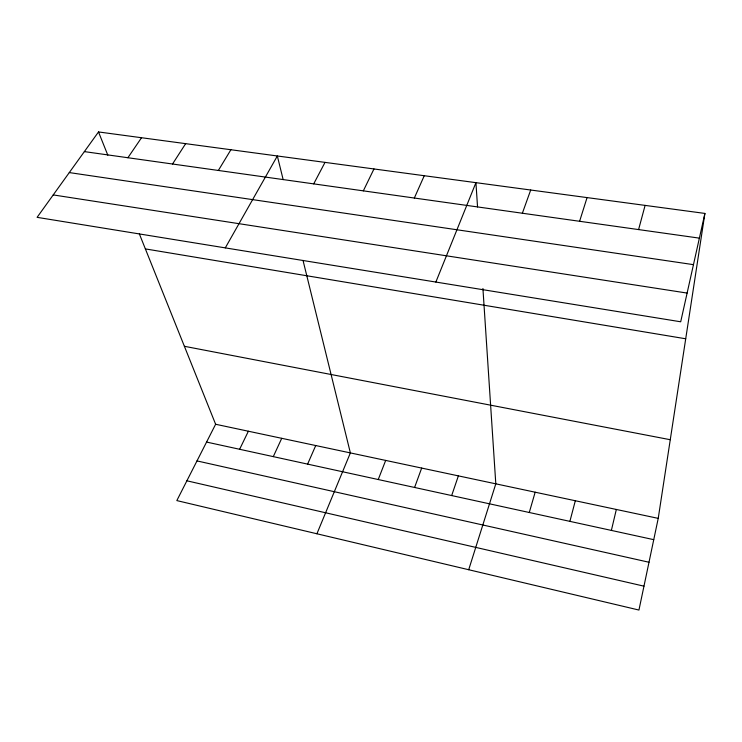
<?xml version="1.0" encoding="UTF-8"?>
<svg xmlns="http://www.w3.org/2000/svg" width="742" height="742" viewBox="0 0 742 742"><rect width="100%" height="100%" fill="white"/><g stroke="black" fill="none" stroke-linecap="round" stroke-linejoin="round"><path stroke-width="1.11" d="M139.338 233.851L215.625 424.257L176.828 500.59L638.945 610.054L658.228 518.37L704.9 213.427L98.51 131.946L37.1 217.341L680.702 321.787L704.9 213.427M611.371 530.419L616.333 509.466M569.893 521.366L575.319 500.748M638.584 229.584L645.104 205.395M529.278 512.499L535.158 492.206M468.703 569.726L495.804 483.84L482.921 288.48M579.604 221.283L587.07 197.595M451.674 495.563L458.38 475.872M522.359 213.232L530.706 190.017M414.592 487.466L421.679 468.072M378.235 479.536L385.682 460.42M435.86 282.053L475.937 182.662L477.542 206.944M316.917 533.767L350.372 452.908L303.024 260.405M307.605 464.121L315.73 445.543M414.333 198.031L424.266 175.715M273.288 456.627L281.737 438.309M363.33 190.861L373.968 168.963M239.62 449.281L248.375 431.223M313.699 183.877L325.015 162.387M225.29 247.884L277.341 155.978L283.156 179.601M218.352 170.456L230.901 149.736M172.534 164.01L185.648 143.66M127.893 157.731L141.527 137.734M84.375 151.609L699.381 238.136M69.294 172.58L693.464 264.653M53.229 194.914L687.111 293.071M145.367 248.904L685.71 338.779M184.387 346.291L670.267 439.718M215.625 424.257L658.228 518.37M206.573 442.065L653.748 539.666M197.001 460.912L649 562.25M186.891 480.797L643.973 586.171M98.51 131.946L107.831 155.217"/></g></svg>
